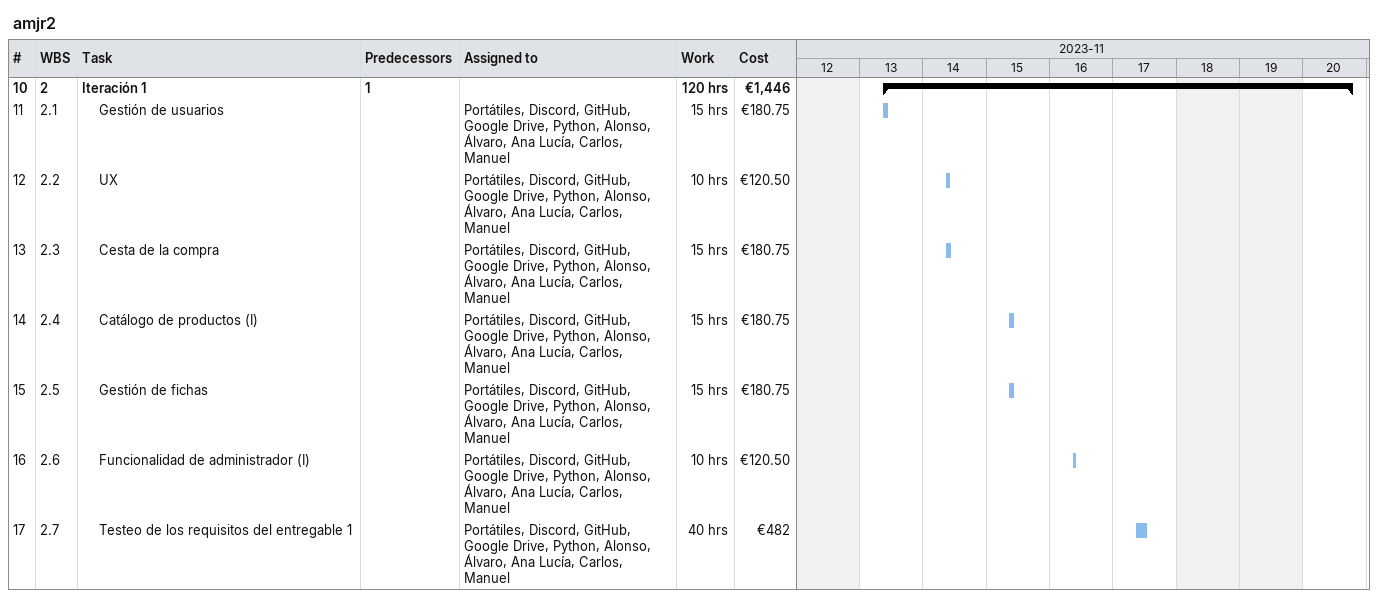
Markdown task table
amjr2

| ID | WBS | Task | Start | Finish | Predecessors | Resources | Work (h) | Cost (€) |
|---|---|---|---|---|---|---|---|---|
| 10 | 2 | **Iteración 1** | 2023-11-13 | 2023-11-20 | 1 |  | 120 | 1446 |
| 11 | 2.1 | Gestión de usuarios | 2023-11-13 | 2023-11-13 |  | Portátiles, Discord, GitHub, Google Drive, Python, Alonso, Álvaro, Ana Lucía, Carlos, Manuel | 15 | 180.75 |
| 12 | 2.2 | UX | 2023-11-14 | 2023-11-14 |  | Portátiles, Discord, GitHub, Google Drive, Python, Alonso, Álvaro, Ana Lucía, Carlos, Manuel | 10 | 120.50 |
| 13 | 2.3 | Cesta de la compra | 2023-11-14 | 2023-11-14 |  | Portátiles, Discord, GitHub, Google Drive, Python, Alonso, Álvaro, Ana Lucía, Carlos, Manuel | 15 | 180.75 |
| 14 | 2.4 | Catálogo de productos (I) | 2023-11-15 | 2023-11-15 |  | Portátiles, Discord, GitHub, Google Drive, Python, Alonso, Álvaro, Ana Lucía, Carlos, Manuel | 15 | 180.75 |
| 15 | 2.5 | Gestión de fichas | 2023-11-15 | 2023-11-15 |  | Portátiles, Discord, GitHub, Google Drive, Python, Alonso, Álvaro, Ana Lucía, Carlos, Manuel | 15 | 180.75 |
| 16 | 2.6 | Funcionalidad de administrador (I) | 2023-11-16 | 2023-11-16 |  | Portátiles, Discord, GitHub, Google Drive, Python, Alonso, Álvaro, Ana Lucía, Carlos, Manuel | 10 | 120.50 |
| 17 | 2.7 | Testeo de los requisitos del entregable 1 | 2023-11-17 | 2023-11-17 |  | Portátiles, Discord, GitHub, Google Drive, Python, Alonso, Álvaro, Ana Lucía, Carlos, Manuel | 40 | 482 |
